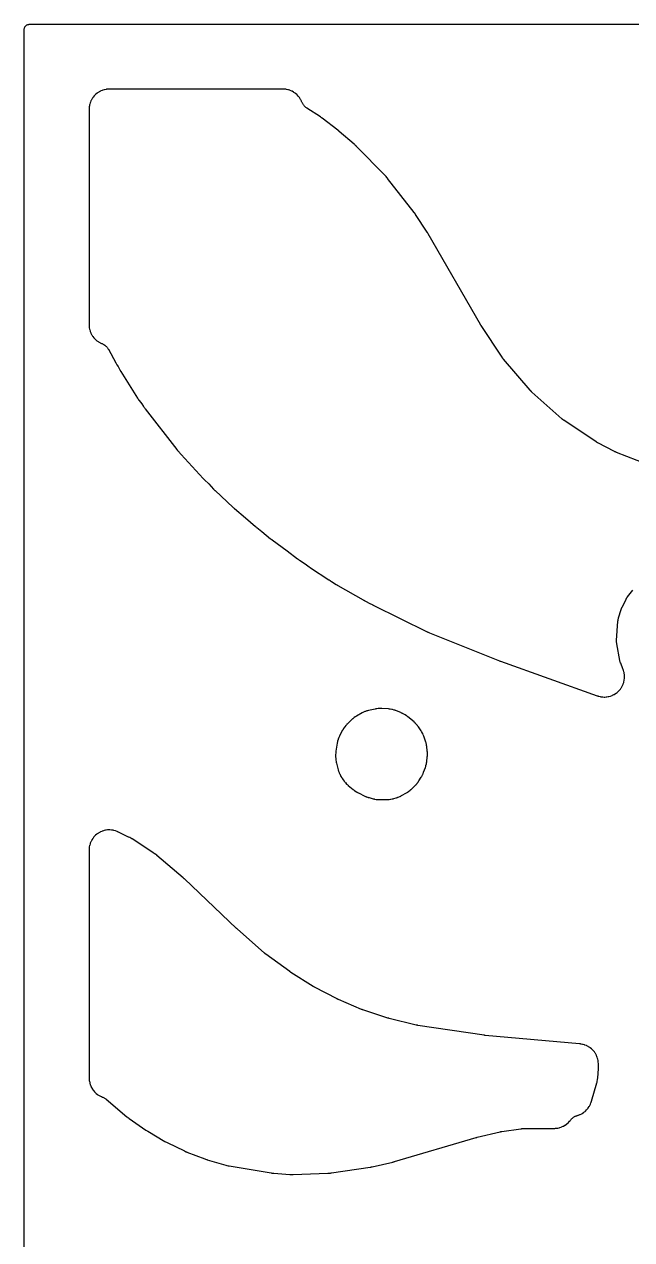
# Model space of a CAD drawing. Header units: millimetres. Extents: x 0 to 300, y 0 to 300.
# Drawn here: x -0.1 to 75, y 150 to 300.1 of the extents above; entities that cross this region are included whole.
import ezdxf

# ---------------------------------------------------------------- set-up
doc = ezdxf.new("R2010")
doc.units = ezdxf.units.MM
doc.layers.add('CUT', color=7, linetype='CONTINUOUS')

msp = doc.modelspace()

# ---------------------------------------------------------------- linework, layer by layer
at = {"layer": 'CUT'}
for points in [[(-0.0625, 1.4375), (-0.0625, 298.5625), (-0.0625, 299.4478), (-0.0589, 299.5212), (-0.0503, 299.5794), (-0.036, 299.6365), (-0.0162, 299.6918), (0.009, 299.745), (0.0392, 299.7954), (0.0743, 299.8427), (0.1137, 299.8863), (0.1573, 299.9257), (0.2046, 299.9608), (0.255, 299.991), (0.3082, 300.0162), (0.3635, 300.036), (0.4206, 300.0503), (0.4788, 300.0589), (0.5522, 300.0625), (1.4375, 300.0625), (298.5625, 300.0625)], [(78.2157, 245.2341), (73.0757, 247.2067), (73.0639, 247.2113), (73.0365, 247.2223), (73.0248, 247.227), (73.0106, 247.233), (72.9989, 247.2379), (72.9719, 247.2496), (72.9603, 247.2547), (72.9471, 247.2607), (72.9356, 247.2659), (72.9089, 247.2784), (72.8975, 247.2838), (72.8836, 247.2905), (72.8723, 247.2961), (72.8459, 247.3093), (72.8346, 247.3151), (70.8036, 248.3692), (70.7928, 248.375), (70.7675, 248.3885), (70.7567, 248.3944), (70.7436, 248.4017), (70.7329, 248.4077), (70.708, 248.422), (70.6974, 248.4281), (70.6852, 248.4353), (70.6747, 248.4416), (70.6502, 248.4566), (70.6397, 248.463), (70.627, 248.471), (70.6166, 248.4776), (70.5926, 248.4932), (70.5823, 248.4999), (66.582, 251.1668), (66.5689, 251.1757), (66.5385, 251.1968), (66.5256, 251.2059), (66.5099, 251.2171), (66.4971, 251.2265), (66.4675, 251.2486), (66.4549, 251.2582), (66.4405, 251.2693), (66.4281, 251.2791), (66.3993, 251.3022), (66.387, 251.3122), (66.3721, 251.3246), (66.3601, 251.3348), (66.3321, 251.3589), (66.3202, 251.3693), (62.6391, 254.6555), (62.6279, 254.6656), (62.602, 254.6896), (62.591, 254.6999), (62.5777, 254.7126), (62.5669, 254.7231), (62.5418, 254.7479), (62.5311, 254.7586), (62.519, 254.771), (62.5085, 254.7819), (62.4843, 254.8075), (62.474, 254.8185), (62.4616, 254.8321), (62.4515, 254.8434), (62.4281, 254.8697), (62.4182, 254.8811), (59.1309, 258.7233), (59.1219, 258.734), (59.101, 258.7592), (59.0922, 258.77), (59.0815, 258.7834), (59.0728, 258.7943), (59.0527, 258.8202), (59.0442, 258.8313), (59.0345, 258.8441), (59.0262, 258.8554), (59.0069, 258.8818), (58.9987, 258.8932), (58.9889, 258.9072), (58.9809, 258.9187), (58.9625, 258.9457), (58.9547, 258.9573), (56.3816, 262.8578), (56.3786, 262.8624), (56.3716, 262.8731), (56.3686, 262.8777), (56.3615, 262.8888), (56.3579, 262.8945), (56.3495, 262.9078), (56.3459, 262.9135), (56.3418, 262.9201), (56.3382, 262.9259), (56.33, 262.9394), (56.3269, 262.9444), (56.3204, 262.9553), (56.3112, 262.9711), (56.3071, 262.978), (49.8327, 274.2042), (49.8284, 274.2115), (49.7984, 274.2619), (49.7937, 274.2696), (49.7553, 274.3319), (49.7506, 274.3394), (49.7196, 274.3882), (49.7144, 274.3962), (48.2616, 276.5999), (48.2554, 276.6092), (48.2115, 276.6731), (48.2047, 276.6829), (48.1484, 276.7615), (48.1415, 276.7709), (48.0958, 276.8321), (48.0882, 276.8421), (44.817, 281.0416), (44.8064, 281.0548), (44.7365, 281.1395), (44.7255, 281.1524), (44.6348, 281.2563), (44.6235, 281.2688), (44.5488, 281.3495), (44.5372, 281.3618), (40.947, 285.0309), (40.9375, 285.0404), (40.875, 285.1014), (40.8653, 285.1107), (40.7852, 285.1855), (40.7753, 285.1946), (40.7102, 285.2527), (40.7001, 285.2616), (38.8435, 286.8467), (38.8378, 286.8515), (38.7978, 286.8848), (38.7916, 286.8899), (38.7412, 286.9308), (38.735, 286.9357), (38.6948, 286.9674), (38.6881, 286.9726), (36.7457, 288.4608), (36.7371, 288.4673), (36.677, 288.5116), (36.6676, 288.5184), (36.5917, 288.5722), (36.5824, 288.5787), (36.5215, 288.6201), (36.5115, 288.6268), (34.8346, 289.72), (34.7974, 289.7456), (34.7304, 289.7942), (34.66, 289.851), (34.615, 289.891), (34.5507, 289.9545), (34.51, 289.9989), (34.4524, 290.0686), (34.4163, 290.1168), (34.366, 290.1919), (34.335, 290.2435), (34.2924, 290.3232), (34.2571, 290.3982), (34.2388, 290.4395), (34.2306, 290.4596), (34.2277, 290.4666), (34.1967, 290.5392), (34.184, 290.5672), (34.0985, 290.7425), (34.069, 290.7958), (33.9675, 290.9594), (33.9328, 291.0094), (33.8153, 291.1619), (33.7757, 291.2081), (33.6433, 291.3479), (33.5992, 291.3899), (33.4533, 291.5155), (33.4052, 291.5528), (33.2473, 291.663), (33.1957, 291.6953), (33.0275, 291.7889), (32.9728, 291.8157), (32.796, 291.8918), (32.7389, 291.913), (32.5552, 291.9707), (32.4963, 291.986), (32.3077, 292.0249), (32.2475, 292.0341), (32.0534, 292.0539), (32.023, 292.0562), (31.9636, 292.0592), (31.9484, 292.0598), (31.8494, 292.0623), (31.8342, 292.0625), (10.5001, 292.0625), (10.4854, 292.0623), (10.3897, 292.06), (10.375, 292.0594), (10.3175, 292.0566), (10.2882, 292.0544), (10.1004, 292.0359), (10.0421, 292.0273), (9.8595, 291.991), (9.8024, 291.9767), (9.6243, 291.9226), (9.5689, 291.9028), (9.3969, 291.8316), (9.3436, 291.8064), (9.1795, 291.7186), (9.129, 291.6884), (8.9742, 291.585), (8.9269, 291.5499), (8.783, 291.4318), (8.7394, 291.3922), (8.6078, 291.2606), (8.5682, 291.217), (8.4501, 291.0731), (8.415, 291.0258), (8.3116, 290.871), (8.2814, 290.8205), (8.1936, 290.6563), (8.1684, 290.6031), (8.0972, 290.4311), (8.0774, 290.3757), (8.0233, 290.1976), (8.009, 290.1405), (7.9727, 289.9579), (7.9641, 289.8996), (7.9456, 289.7118), (7.9434, 289.6824), (7.9406, 289.625), (7.94, 289.6103), (7.9377, 289.5146), (7.9375, 289.4999), (7.9375, 263.0857), (7.9375, 263.0308), (7.9377, 263.0166), (7.9399, 262.9244), (7.9404, 262.9102), (7.943, 262.8548), (7.945, 262.8265), (7.9622, 262.6454), (7.9702, 262.5892), (8.004, 262.4129), (8.0173, 262.3577), (8.0676, 262.1854), (8.0861, 262.1317), (8.1524, 261.9649), (8.1758, 261.9132), (8.2577, 261.7535), (8.2859, 261.7042), (8.3824, 261.5529), (8.4152, 261.5065), (8.5256, 261.365), (8.5626, 261.322), (8.6859, 261.1915), (8.7268, 261.1522), (8.8619, 261.034), (8.9063, 260.9986), (9.0519, 260.8937), (9.0995, 260.8627), (9.2544, 260.7721), (9.3047, 260.7457), (9.4697, 260.669), (9.4957, 260.6577), (9.5307, 260.6434), (9.5509, 260.6351), (9.5912, 260.6173), (9.664, 260.583), (9.7416, 260.5417), (9.7919, 260.5117), (9.8651, 260.4631), (9.9122, 260.4283), (9.9803, 260.3727), (10.0238, 260.3336), (10.0862, 260.2716), (10.1256, 260.2283), (10.1817, 260.1606), (10.2167, 260.1137), (10.2659, 260.0408), (10.3076, 259.9719), (10.3294, 259.9337), (11.2335, 258.2605), (11.2385, 258.2514), (11.2739, 258.1885), (11.2795, 258.1788), (11.3251, 258.1011), (11.3308, 258.0917), (11.3679, 258.031), (11.3741, 258.0211), (11.5143, 257.8019), (11.7267, 257.41), (11.7313, 257.4016), (11.7638, 257.3439), (11.7689, 257.335), (11.8106, 257.2637), (11.8157, 257.2551), (11.8496, 257.1993), (11.8553, 257.1902), (13.93, 253.91), (13.9377, 253.8982), (13.9884, 253.822), (13.9963, 253.8104), (14.0622, 253.7163), (14.0704, 253.7048), (14.1247, 253.6311), (14.1332, 253.6199), (14.4551, 253.2032), (14.6772, 252.8559), (14.6849, 252.8442), (14.7354, 252.7691), (14.7433, 252.7577), (14.8089, 252.6649), (14.817, 252.6537), (14.871, 252.581), (14.8794, 252.5699), (18.7628, 247.5846), (18.771, 247.5742), (18.8255, 247.5073), (18.834, 247.4971), (18.9043, 247.4148), (18.913, 247.4047), (18.9704, 247.3404), (18.9793, 247.3306), (19.0586, 247.2455), (19.0979, 247.1947), (19.106, 247.1844), (19.1592, 247.1186), (19.1675, 247.1085), (19.2361, 247.0273), (19.2446, 247.0175), (19.3006, 246.954), (19.3093, 246.9443), (22.0469, 243.9744), (22.0526, 243.9684), (22.0923, 243.9265), (22.0984, 243.9201), (22.1487, 243.8686), (22.1548, 243.8624), (22.1951, 243.8223), (22.2018, 243.8158), (22.7314, 243.3049), (23.314, 242.6799), (23.3208, 242.6727), (23.369, 242.6227), (23.3765, 242.615), (23.4377, 242.5538), (23.4451, 242.5464), (23.4943, 242.4989), (23.5024, 242.4912), (25.7429, 240.4044), (25.7486, 240.3991), (25.7887, 240.3627), (25.795, 240.3571), (25.8456, 240.3124), (25.8518, 240.307), (25.8923, 240.2723), (25.899, 240.2666), (27.2536, 239.1378), (28.4967, 238.0593), (28.5031, 238.0537), (28.5484, 238.0156), (28.5554, 238.0098), (28.6126, 237.9631), (28.6195, 237.9574), (28.6652, 237.9212), (28.6728, 237.9153), (29.2769, 237.4519), (30.3622, 236.5475), (30.3694, 236.5416), (30.42, 236.5007), (30.4278, 236.4945), (30.4918, 236.4447), (30.4996, 236.4387), (30.5507, 236.4001), (30.5592, 236.3939), (32.4018, 235.0545), (33.6933, 234.0638), (33.7014, 234.0577), (33.7579, 234.0158), (33.7667, 234.0094), (33.8381, 233.9585), (33.8469, 233.9524), (33.904, 233.9131), (33.9135, 233.9068), (34.6374, 233.4296), (35.1224, 233.0771), (35.1282, 233.0729), (35.169, 233.044), (35.1753, 233.0396), (35.2267, 233.0042), (35.2329, 232.9999), (35.2739, 232.9725), (35.2806, 232.968), (37.5741, 231.4733), (37.5811, 231.4688), (37.6301, 231.4378), (37.6376, 231.4331), (37.6992, 231.3954), (37.7068, 231.3909), (37.7559, 231.3619), (37.764, 231.3572), (37.8969, 231.2813), (38.4643, 230.9073), (38.4719, 230.9024), (38.5252, 230.8684), (38.5334, 230.8632), (38.6005, 230.822), (38.6087, 230.8171), (38.6622, 230.7853), (38.671, 230.7802), (41.8164, 228.9857), (41.8233, 228.9818), (41.8716, 228.9552), (41.879, 228.9511), (41.9397, 228.9187), (41.947, 228.9148), (41.9953, 228.8898), (42.0033, 228.8858), (42.7191, 228.5291), (42.838, 228.4612), (42.8452, 228.4572), (42.8951, 228.4296), (42.9029, 228.4254), (42.9657, 228.3919), (42.9734, 228.3878), (43.0234, 228.3621), (43.0316, 228.3579), (49.7149, 225.0428), (49.725, 225.0379), (49.796, 225.0043), (49.807, 224.9993), (49.8963, 224.9593), (49.9072, 224.9545), (49.9783, 224.9243), (49.9856, 224.9213), (49.9867, 224.9208), (49.9981, 224.9161), (58.6248, 221.4651), (58.6285, 221.4637), (58.6336, 221.4617), (58.6686, 221.448), (58.674, 221.4459), (58.7178, 221.4294), (58.7231, 221.4274), (58.7579, 221.4146), (58.7636, 221.4125), (70.6864, 217.1645), (70.7006, 217.1597), (70.7931, 217.1293), (70.8073, 217.1248), (70.8633, 217.108), (70.8922, 217.1001), (71.0786, 217.054), (71.1374, 217.0425), (71.3248, 217.0156), (71.3844, 217.0101), (71.5736, 217.002), (71.6334, 217.0024), (71.8225, 217.0133), (71.882, 217.0197), (72.069, 217.0493), (72.1276, 217.0616), (72.3107, 217.1097), (72.3678, 217.1278), (72.5452, 217.1939), (72.6003, 217.2176), (72.7702, 217.301), (72.8226, 217.3301), (72.9833, 217.4301), (73.0325, 217.4642), (73.1825, 217.5798), (73.2281, 217.6186), (73.3658, 217.7485), (73.4073, 217.7918), (73.5314, 217.9347), (73.5683, 217.9819), (73.6775, 218.1365), (73.7096, 218.1871), (73.8029, 218.3519), (73.8297, 218.4054), (73.9061, 218.5787), (73.9275, 218.6346), (73.9862, 218.8146), (74.0019, 218.8724), (74.0424, 219.0573), (74.0523, 219.1164), (74.0741, 219.3045), (74.078, 219.3642), (74.081, 219.5535), (74.079, 219.6134), (74.0631, 219.8021), (74.055, 219.8614), (74.0204, 220.0475), (74.0065, 220.1058), (73.9528, 220.2901), (73.9437, 220.3186), (73.9245, 220.3739), (73.9194, 220.388), (73.8853, 220.4791), (73.8798, 220.4931), (73.609, 221.1638), (73.6049, 221.1744), (73.5993, 221.1887), (73.5839, 221.2314), (73.56, 221.3033), (73.5501, 221.3352), (73.5413, 221.3676), (73.523, 221.4411), (73.5131, 221.4854), (73.5101, 221.5004), (73.508, 221.5116), (73.1313, 223.5608), (73.1296, 223.57), (73.1271, 223.5844), (73.1233, 223.6081), (73.1187, 223.6401), (73.115, 223.6685), (73.1145, 223.6726), (73.1103, 223.7228), (73.1064, 223.7914), (73.105, 223.8566), (73.1058, 223.9027), (73.1072, 223.941), (73.1079, 223.9533), (73.1085, 223.9627), (73.2733, 226.3593), (73.2743, 226.3723), (73.2758, 226.3899), (73.2816, 226.4417), (73.2939, 226.5278), (73.3001, 226.5657), (73.308, 226.6034), (73.3276, 226.6881), (73.3409, 226.7386), (73.3459, 226.7554), (73.3496, 226.7679), (73.6771, 227.8243), (73.6799, 227.833), (73.6842, 227.8466), (73.6917, 227.869), (73.7022, 227.8988), (73.7119, 227.9252), (73.7199, 227.946), (73.7246, 227.9578), (73.7263, 227.9622), (73.737, 227.9877), (73.7617, 228.0438), (73.7771, 228.0772), (73.7826, 228.0884), (73.7866, 228.0967), (74.2687, 229.0596), (74.2739, 229.0699), (74.2811, 229.0839), (74.3035, 229.1246), (74.3425, 229.1914), (74.3604, 229.2206), (74.3793, 229.2491), (74.4234, 229.3128), (74.4508, 229.3502), (74.4604, 229.3626), (74.4676, 229.3718), (75.1152, 230.1884)]]:
    msp.add_lwpolyline(points, dxfattribs=at)
for points in [[(38.4108, 209.4212), (38.4119, 209.4071), (38.4199, 209.3155), (38.4213, 209.3014), (38.4274, 209.2465), (38.4312, 209.2184), (38.4601, 209.0369), (38.4652, 209.0091), (38.4765, 208.955), (38.4795, 208.9411), (38.5004, 208.8516), (38.5037, 208.8378), (38.7199, 207.9994), (38.7231, 207.9874), (38.7448, 207.9098), (38.7483, 207.8979), (38.7623, 207.8516), (38.77, 207.828), (38.8222, 207.678), (38.8404, 207.6319), (38.9048, 207.4866), (38.9153, 207.4642), (38.9368, 207.4208), (38.9424, 207.4097), (38.9796, 207.3383), (38.9854, 207.3273), (39.0511, 207.2072), (39.0614, 207.189), (39.1307, 207.0721), (39.1417, 207.0543), (39.2337, 206.9107), (39.2452, 206.8933), (39.3225, 206.7815), (39.3347, 206.7645), (39.4341, 206.6309), (39.445, 206.6167), (39.5173, 206.5254), (39.5286, 206.5115), (39.5736, 206.458), (39.5975, 206.4312), (39.7578, 206.2623), (39.7832, 206.2371), (39.8343, 206.1893), (39.8476, 206.1773), (39.935, 206.1003), (39.9486, 206.0886), (40.5707, 205.573), (40.5847, 205.5617), (40.6772, 205.4896), (40.6916, 205.4787), (40.7484, 205.4372), (40.7781, 205.4167), (40.9752, 205.2899), (41.0061, 205.2713), (41.0674, 205.2369), (41.0833, 205.2283), (41.1872, 205.1739), (41.2033, 205.1658), (42.002, 204.7785), (42.0144, 204.7727), (42.0955, 204.7356), (42.108, 204.7301), (42.1572, 204.7089), (42.1826, 204.6987), (42.3492, 204.6359), (42.3751, 204.6269), (42.426, 204.6103), (42.4391, 204.6062), (42.5244, 204.5806), (42.5376, 204.5768), (43.0195, 204.4441), (43.0331, 204.4405), (43.122, 204.4182), (43.1357, 204.415), (43.1894, 204.4029), (43.217, 204.3973), (43.3949, 204.3659), (43.4508, 204.3587), (43.6309, 204.3441), (43.6591, 204.3425), (43.7141, 204.3406), (43.7282, 204.3403), (43.8198, 204.3394), (43.8339, 204.3394), (44.8051, 204.3521), (44.8186, 204.3524), (44.9062, 204.3555), (44.9196, 204.3562), (44.9722, 204.3592), (44.9991, 204.3614), (45.171, 204.3792), (45.2243, 204.3871), (45.3939, 204.4202), (45.4202, 204.426), (45.4714, 204.4384), (45.4845, 204.4417), (45.5692, 204.4643), (45.5821, 204.4679), (45.8896, 204.5572), (45.9061, 204.5622), (46.0125, 204.5965), (46.0288, 204.602), (46.092, 204.6244), (46.1241, 204.6368), (46.3301, 204.7233), (46.3615, 204.7375), (46.4217, 204.7669), (46.4371, 204.7747), (46.5361, 204.8267), (46.5512, 204.8349), (47.1324, 205.1616), (47.143, 205.1677), (47.2119, 205.2084), (47.2225, 205.2147), (47.2634, 205.24), (47.2841, 205.2533), (47.4148, 205.3416), (47.4544, 205.3708), (47.5775, 205.4696), (47.5963, 205.4854), (47.6326, 205.517), (47.6418, 205.5252), (47.701, 205.5789), (47.71, 205.5873), (48.213, 206.0637), (48.2223, 206.0727), (48.2823, 206.132), (48.2914, 206.1412), (48.3266, 206.1776), (48.3443, 206.1966), (48.4546, 206.3209), (48.4873, 206.3611), (48.5866, 206.4945), (48.6016, 206.5156), (48.63, 206.5575), (48.6372, 206.5683), (48.683, 206.639), (48.69, 206.65), (48.9821, 207.123), (48.9901, 207.1363), (49.0408, 207.2233), (49.0484, 207.2368), (49.0775, 207.2898), (49.0917, 207.3173), (49.1792, 207.4985), (49.1919, 207.5267), (49.2154, 207.5825), (49.2212, 207.5968), (49.2578, 207.6906), (49.2633, 207.7051), (49.4825, 208.3117), (49.4881, 208.3278), (49.5228, 208.4332), (49.5279, 208.4495), (49.5469, 208.5132), (49.5557, 208.5462), (49.6069, 208.7619), (49.6138, 208.7953), (49.6255, 208.8608), (49.6283, 208.8777), (49.6446, 208.9874), (49.6468, 209.0043), (49.7181, 209.5993), (49.72, 209.6171), (49.7304, 209.7331), (49.7317, 209.751), (49.7359, 209.8207), (49.7369, 209.8566), (49.7369, 210.0893), (49.7358, 210.1251), (49.7316, 210.1949), (49.7302, 210.2127), (49.7198, 210.3287), (49.7179, 210.3466), (49.6519, 210.8949), (49.6498, 210.9109), (49.6345, 211.0147), (49.6319, 211.0306), (49.621, 211.0927), (49.6146, 211.1244), (49.5673, 211.3287), (49.5592, 211.3599), (49.5417, 211.4205), (49.537, 211.4359), (49.5052, 211.5359), (49.5001, 211.5512), (49.2861, 212.1657), (49.2817, 212.1779), (49.2524, 212.2567), (49.2477, 212.2688), (49.229, 212.3158), (49.2189, 212.3397), (49.1511, 212.4912), (49.1279, 212.5375), (49.0472, 212.6825), (49.0341, 212.7049), (49.0076, 212.748), (49.0007, 212.7589), (48.9551, 212.8297), (48.948, 212.8405), (48.622, 213.3232), (48.6141, 213.3346), (48.5619, 213.4081), (48.5538, 213.4193), (48.5214, 213.4628), (48.5043, 213.4846), (48.3917, 213.6221), (48.3546, 213.6633), (48.2297, 213.7898), (48.2098, 213.8091), (48.17, 213.8459), (48.1597, 213.8552), (48.0921, 213.9148), (48.0816, 213.9238), (47.3246, 214.5606), (47.3124, 214.5706), (47.2323, 214.6345), (47.2198, 214.6442), (47.1707, 214.6813), (47.145, 214.6997), (46.9776, 214.8128), (46.9235, 214.8454), (46.7451, 214.9403), (46.7169, 214.9544), (46.6611, 214.9804), (46.6467, 214.9869), (46.5527, 215.0278), (46.5381, 215.0339), (45.8231, 215.3228), (45.8082, 215.3285), (45.711, 215.3648), (45.696, 215.3702), (45.6371, 215.3904), (45.6066, 215.4), (45.4099, 215.456), (45.3476, 215.4702), (45.1461, 215.5051), (45.1145, 215.5097), (45.0526, 215.517), (45.0367, 215.5186), (44.9334, 215.5281), (44.9175, 215.5293), (44.0999, 215.5822), (44.0858, 215.583), (43.9938, 215.5868), (43.9797, 215.5872), (43.9244, 215.5881), (43.8961, 215.588), (43.7147, 215.5826), (43.6582, 215.5782), (43.4782, 215.5557), (43.4502, 215.5516), (43.3957, 215.5421), (43.3817, 215.5396), (43.2915, 215.5217), (43.2776, 215.5188), (42.4548, 215.3361), (42.4406, 215.3328), (42.3485, 215.3099), (42.3343, 215.3062), (42.2793, 215.2912), (42.2513, 215.2828), (42.0734, 215.2246), (42.0188, 215.2038), (41.8474, 215.1286), (41.8209, 215.1162), (41.7698, 215.0908), (41.7569, 215.0841), (41.6729, 215.0397), (41.6601, 215.0328), (40.98, 214.6517), (40.9686, 214.6451), (40.8948, 214.6017), (40.8836, 214.5949), (40.8398, 214.5678), (40.8178, 214.5534), (40.6783, 214.4583), (40.6361, 214.4268), (40.5055, 214.3198), (40.4855, 214.3027), (40.4472, 214.2683), (40.4375, 214.2595), (40.375, 214.201), (40.3655, 214.1919), (39.8032, 213.6422), (39.7921, 213.6311), (39.7214, 213.5582), (39.7106, 213.5469), (39.6693, 213.502), (39.6487, 213.4785), (39.5208, 213.3243), (39.4835, 213.2742), (39.3723, 213.1076), (39.3557, 213.0812), (39.3245, 213.0287), (39.3167, 213.0152), (39.2671, 212.9266), (39.2597, 212.9128), (38.8867, 212.2036), (38.8794, 212.1892), (38.8329, 212.0948), (38.826, 212.0802), (38.7996, 212.0227), (38.7869, 211.9929), (38.7107, 211.8), (38.6902, 211.7386), (38.6352, 211.5386), (38.6275, 211.5071), (38.6141, 211.4454), (38.6108, 211.4295), (38.5912, 211.3262), (38.5884, 211.3102), (38.4309, 210.3361), (38.4285, 210.3195), (38.4141, 210.2113), (38.4121, 210.1946), (38.4053, 210.1294), (38.4027, 210.096), (38.3922, 209.8781), (38.3915, 209.8445), (38.392, 209.779), (38.3924, 209.7622), (38.3963, 209.6531), (38.3971, 209.6363)], [(7.9658, 169.6155), (7.975, 169.5554), (8.0137, 169.3672), (8.0289, 169.3083), (8.0865, 169.125), (8.1076, 169.068), (8.1834, 168.8914), (8.2101, 168.8369), (8.3034, 168.6689), (8.3355, 168.6173), (8.4453, 168.4596), (8.4825, 168.4115), (8.6077, 168.2657), (8.6496, 168.2217), (8.7889, 168.0893), (8.835, 168.0497), (8.9869, 167.9321), (9.0368, 167.8974), (9.1999, 167.7958), (9.2531, 167.7663), (9.428, 167.6805), (9.4556, 167.6678), (9.5178, 167.6411), (9.5251, 167.6381), (9.5771, 167.6166), (9.5832, 167.6141), (9.5848, 167.6134), (9.6263, 167.5956), (9.7073, 167.5583), (9.7928, 167.5132), (9.8481, 167.4802), (9.9283, 167.4262), (9.9991, 167.3728), (10.0369, 167.3426), (12.6054, 165.1785), (12.6165, 165.1694), (12.6893, 165.111), (12.7006, 165.1022), (12.7937, 165.0311), (12.8052, 165.0225), (12.8807, 164.9676), (12.8924, 164.9593), (14.961, 163.5307), (14.9692, 163.5252), (15.026, 163.4873), (15.0348, 163.4815), (15.1064, 163.4356), (15.1151, 163.4301), (15.1724, 163.3947), (15.1818, 163.389), (17.3025, 162.1323), (17.3136, 162.1259), (17.3854, 162.0853), (17.3965, 162.0792), (17.4878, 162.0302), (17.4991, 162.0243), (17.5726, 161.9869), (17.584, 161.9812), (19.7104, 160.9533), (19.7221, 160.9478), (19.7984, 160.9129), (19.8102, 160.9077), (19.9069, 160.866), (19.9188, 160.861), (19.9965, 160.8294), (20.0085, 160.8247), (22.2454, 159.9719), (22.2557, 159.9681), (22.3273, 159.9423), (22.3384, 159.9384), (22.4284, 159.9079), (22.4394, 159.9044), (22.5109, 159.8816), (22.5227, 159.878), (24.8131, 159.2028), (24.8306, 159.1979), (24.9444, 159.1681), (24.962, 159.1638), (25.1059, 159.1306), (25.1236, 159.1268), (25.239, 159.1039), (25.2568, 159.1007), (30.4161, 158.2368), (30.4303, 158.2346), (30.5224, 158.2214), (30.5366, 158.2195), (30.6527, 158.2057), (30.6669, 158.2042), (30.7596, 158.1955), (30.7739, 158.1943), (32.7557, 158.0545), (32.7715, 158.0536), (32.874, 158.0491), (32.8898, 158.0486), (33.0187, 158.0463), (33.0345, 158.0462), (33.1371, 158.0471), (33.1529, 158.0475), (37.448, 158.1975), (37.4651, 158.1983), (37.5763, 158.2054), (37.5934, 158.2067), (37.7327, 158.2196), (37.7497, 158.2214), (37.8603, 158.2348), (37.8773, 158.2371), (42.6422, 158.9535), (42.6526, 158.9551), (42.7246, 158.9673), (42.7357, 158.9692), (42.8252, 158.986), (42.836, 158.9882), (42.9065, 159.0027), (42.9181, 159.0052), (45.4534, 159.5817), (45.4621, 159.5838), (45.522, 159.5983), (45.5313, 159.6006), (45.6057, 159.62), (45.6147, 159.6224), (45.6733, 159.6386), (45.6829, 159.6413), (55.764, 162.6105), (55.7684, 162.6118), (55.7787, 162.6147), (55.7831, 162.616), (55.7936, 162.619), (55.799, 162.6205), (55.8117, 162.624), (55.8171, 162.6255), (55.8234, 162.6272), (55.8289, 162.6286), (55.8416, 162.632), (55.8464, 162.6332), (55.8567, 162.6358), (55.8714, 162.6395), (55.8779, 162.6411), (58.7227, 163.3264), (58.7333, 163.3289), (58.758, 163.3345), (58.7686, 163.3368), (58.7814, 163.3396), (58.792, 163.3418), (58.8167, 163.3469), (58.8273, 163.3489), (58.8396, 163.3513), (58.8502, 163.3532), (58.8751, 163.3577), (58.8858, 163.3595), (58.8988, 163.3617), (58.9095, 163.3634), (58.9344, 163.3672), (58.9452, 163.3688), (61.2751, 163.6974), (61.29, 163.6994), (61.3248, 163.7037), (61.3397, 163.7054), (61.358, 163.7074), (61.3729, 163.7088), (61.4079, 163.712), (61.4229, 163.7132), (61.44, 163.7145), (61.4551, 163.7155), (61.4901, 163.7174), (61.5051, 163.7182), (61.5234, 163.7189), (61.5384, 163.7194), (61.5735, 163.7202), (61.5885, 163.7204), (65.349, 163.7447), (65.3644, 163.745), (65.464, 163.7482), (65.4793, 163.7489), (65.5391, 163.7524), (65.5697, 163.7549), (65.7651, 163.7763), (65.8256, 163.786), (66.0152, 163.8266), (66.0744, 163.8425), (66.2589, 163.9023), (66.3162, 163.9241), (66.4936, 164.0024), (66.5483, 164.03), (66.7168, 164.1259), (66.7685, 164.159), (66.9262, 164.2716), (66.9743, 164.3098), (67.1197, 164.4379), (67.1636, 164.4808), (67.297, 164.6251), (67.3173, 164.6482), (67.3556, 164.6942), (67.3653, 164.7061), (67.4209, 164.7763), (67.4394, 164.7981), (67.4452, 164.8051), (67.4838, 164.852), (67.539, 164.9129), (67.5777, 164.9519), (67.6384, 165.0077), (67.6805, 165.043), (67.7461, 165.0931), (67.7913, 165.1244), (67.8612, 165.1682), (67.9091, 165.1952), (67.9827, 165.2324), (68.0329, 165.255), (68.1096, 165.2853), (68.1811, 165.3098), (68.2205, 165.3223), (68.2778, 165.3391), (68.2926, 165.3437), (68.3501, 165.3621), (68.3792, 165.3723), (68.5645, 165.4424), (68.6211, 165.4673), (68.7957, 165.5549), (68.8495, 165.5854), (69.0142, 165.6905), (69.0645, 165.7264), (69.2175, 165.8479), (69.2638, 165.8888), (69.4035, 166.0254), (69.4454, 166.0709), (69.5703, 166.2211), (69.6073, 166.2706), (69.7161, 166.4329), (69.7478, 166.486), (69.8393, 166.6586), (69.8654, 166.7146), (69.9397, 166.8983), (69.9505, 166.9272), (69.9703, 166.9843), (69.9751, 166.9989), (70.0055, 167.0947), (70.01, 167.1095), (70.6596, 169.3582), (70.6635, 169.3722), (70.6874, 169.4633), (70.6909, 169.4773), (70.704, 169.5324), (70.71, 169.5607), (70.7446, 169.7457), (70.7492, 169.7743), (70.7569, 169.8304), (70.7587, 169.8448), (70.7692, 169.9383), (70.7707, 169.9528), (70.8737, 171.1203), (70.8749, 171.1358), (70.8812, 171.2372), (70.882, 171.2528), (70.8842, 171.3137), (70.8845, 171.345), (70.8812, 171.5479), (70.8799, 171.5791), (70.8757, 171.6399), (70.8745, 171.6555), (70.8649, 171.7566), (70.8632, 171.7721), (70.8456, 171.9184), (70.8436, 171.9329), (70.83, 172.0267), (70.8277, 172.0411), (70.8181, 172.0972), (70.8125, 172.1258), (70.7722, 172.3083), (70.7569, 172.3645), (70.6999, 172.5398), (70.6791, 172.5943), (70.6054, 172.7632), (70.5795, 172.8154), (70.4896, 172.9763), (70.4588, 173.0258), (70.3537, 173.1773), (70.3182, 173.2235), (70.199, 173.3641), (70.1592, 173.4067), (70.0269, 173.535), (69.9831, 173.5735), (69.839, 173.6884), (69.7917, 173.7224), (69.637, 173.8228), (69.5867, 173.8521), (69.423, 173.937), (69.3701, 173.9613), (69.199, 174.0299), (69.1439, 174.0489), (68.9669, 174.1006), (68.9102, 174.1142), (68.7266, 174.1489), (68.6979, 174.1536), (68.6415, 174.1615), (68.627, 174.1633), (68.5329, 174.1741), (68.5184, 174.1756), (56.8798, 175.2221), (56.8744, 175.2226), (56.862, 175.2238), (56.8566, 175.2244), (56.8439, 175.2257), (56.8373, 175.2264), (56.822, 175.228), (56.8155, 175.2288), (56.8079, 175.2297), (56.8013, 175.2305), (56.786, 175.2324), (56.7802, 175.2331), (56.7679, 175.2348), (56.7502, 175.2372), (56.7425, 175.2384), (48.5674, 176.4603), (48.5573, 176.4619), (48.5338, 176.4657), (48.5237, 176.4674), (48.5114, 176.4695), (48.5014, 176.4713), (48.478, 176.4756), (48.4679, 176.4775), (48.4564, 176.4798), (48.4464, 176.4818), (48.423, 176.4867), (48.413, 176.4888), (48.4009, 176.4915), (48.3909, 176.4937), (48.3677, 176.4991), (48.3577, 176.5015), (45.0199, 177.3154), (45.0133, 177.3171), (44.9979, 177.321), (44.9913, 177.3226), (44.9755, 177.3267), (44.9674, 177.3289), (44.9485, 177.334), (44.9404, 177.3362), (44.9311, 177.3388), (44.923, 177.3411), (44.9042, 177.3466), (44.8962, 177.3489), (44.8921, 177.3502), (44.8826, 177.3531), (44.8605, 177.36), (44.851, 177.363), (41.7671, 178.3633), (41.7576, 178.3664), (41.7355, 178.3739), (41.726, 178.3771), (41.7147, 178.3811), (41.7053, 178.3844), (41.6835, 178.3923), (41.6742, 178.3957), (41.6635, 178.3997), (41.6542, 178.4033), (41.6325, 178.4116), (41.6232, 178.4153), (41.612, 178.4198), (41.6027, 178.4235), (41.5813, 178.4324), (41.5721, 178.4362), (38.7411, 179.6405), (38.7329, 179.644), (38.7135, 179.6525), (38.7053, 179.6561), (38.6952, 179.6607), (38.687, 179.6644), (38.6679, 179.6732), (38.6597, 179.6771), (38.6503, 179.6815), (38.6421, 179.6854), (38.6232, 179.6946), (38.615, 179.6986), (38.6052, 179.7036), (38.5971, 179.7076), (38.5783, 179.7172), (38.5703, 179.7214), (35.79, 181.1777), (35.7836, 181.1811), (35.7688, 181.189), (35.7625, 181.1924), (35.7474, 181.2006), (35.7396, 181.2049), (35.7216, 181.2149), (35.7139, 181.2193), (35.705, 181.2243), (35.6974, 181.2287), (35.6795, 181.2391), (35.6719, 181.2437), (35.668, 181.246), (35.659, 181.2514), (35.6382, 181.2642), (35.6293, 181.2697), (32.8723, 183.0023), (32.867, 183.0057), (32.8545, 183.0136), (32.8491, 183.0171), (32.8366, 183.0252), (32.8301, 183.0295), (32.815, 183.0394), (32.8085, 183.0438), (32.8011, 183.0488), (32.7947, 183.0531), (32.7797, 183.0634), (32.7733, 183.0678), (32.77, 183.0701), (32.7625, 183.0754), (32.7451, 183.0879), (32.7376, 183.0932), (29.7877, 185.2448), (29.7793, 185.251), (29.7599, 185.2655), (29.7516, 185.2718), (29.7417, 185.2794), (29.7335, 185.2857), (29.7146, 185.3005), (29.7065, 185.3069), (29.6972, 185.3144), (29.6892, 185.3209), (29.6706, 185.3362), (29.6626, 185.3428), (29.653, 185.3509), (29.6451, 185.3576), (29.6268, 185.3734), (29.619, 185.3801), (26.2312, 188.3641), (26.2226, 188.3717), (26.214, 188.3794), (26.2035, 188.3888), (26.1968, 188.3949), (26.1864, 188.4045), (26.1815, 188.4091), (26.1781, 188.4122), (26.1696, 188.4201), (26.166, 188.4236), (19.7065, 194.5557), (19.7009, 194.561), (19.6614, 194.5976), (19.6552, 194.6032), (19.6053, 194.6481), (19.5992, 194.6535), (19.5593, 194.6885), (19.5527, 194.6941), (16.3046, 197.4555), (16.2899, 197.4676), (16.1929, 197.5449), (16.1778, 197.5565), (16.0531, 197.6496), (16.0376, 197.6607), (15.9359, 197.7317), (15.9201, 197.7424), (13.2473, 199.4833), (13.2312, 199.4935), (13.1251, 199.5578), (13.1087, 199.5675), (12.9731, 199.644), (12.9564, 199.6531), (12.8465, 199.7106), (12.8294, 199.7191), (11.5804, 200.3226), (11.5673, 200.3287), (11.4819, 200.3675), (11.4687, 200.3733), (11.4168, 200.3954), (11.39, 200.406), (11.2164, 200.4701), (11.1614, 200.4875), (10.9849, 200.534), (10.9285, 200.546), (10.7484, 200.5753), (10.691, 200.5819), (10.5089, 200.5937), (10.4512, 200.5947), (10.2688, 200.5891), (10.2113, 200.5845), (10.0303, 200.5613), (9.9734, 200.5513), (9.7955, 200.5108), (9.7399, 200.4953), (9.5667, 200.438), (9.5128, 200.4172), (9.3459, 200.3435), (9.2943, 200.3176), (9.1352, 200.2282), (9.0863, 200.1975), (8.9366, 200.0932), (8.8909, 200.058), (8.7519, 199.9398), (8.7097, 199.9003), (8.5827, 199.7693), (8.5446, 199.7259), (8.4307, 199.5833), (8.397, 199.5365), (8.2973, 199.3836), (8.2682, 199.3338), (8.1838, 199.172), (8.1595, 199.1197), (8.091, 198.9505), (8.0719, 198.8961), (8.02, 198.7211), (8.0062, 198.6651), (7.9713, 198.486), (7.963, 198.4288), (7.9452, 198.2447), (7.9432, 198.2159), (7.9405, 198.1596), (7.9399, 198.1452), (7.9377, 198.0514), (7.9375, 198.037), (7.9375, 170.0281), (7.9377, 170.0129), (7.9402, 169.9141), (7.9408, 169.8989), (7.9438, 169.8396), (7.9461, 169.8093)]]:
    msp.add_lwpolyline(points, close=True, dxfattribs=at)

doc.saveas('drawing.dxf')
